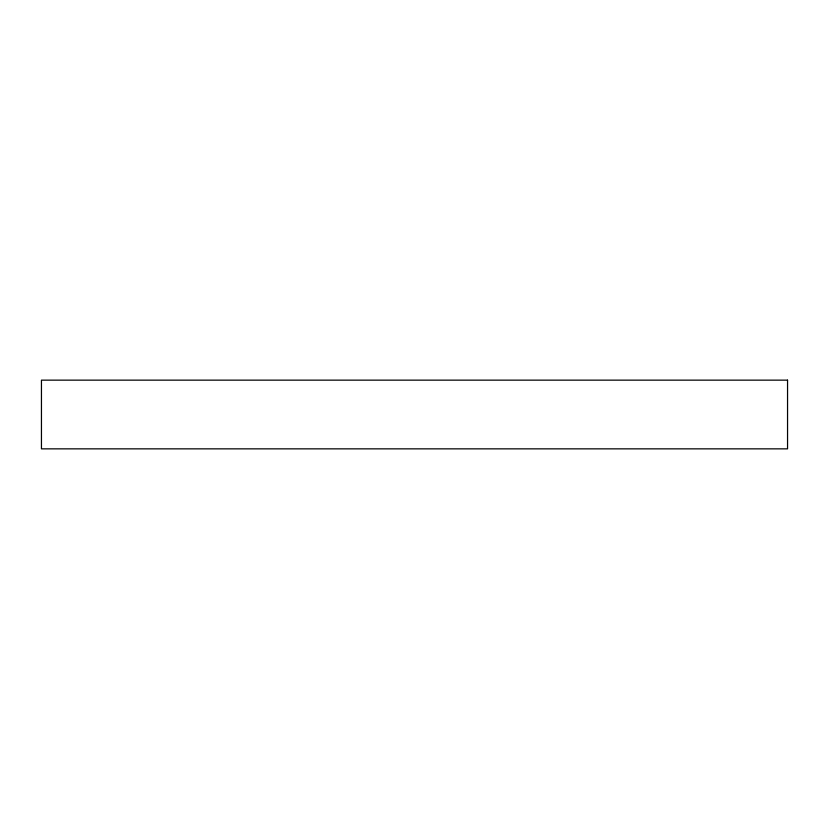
<?xml version="1.0" encoding="UTF-8"?>
<svg xmlns="http://www.w3.org/2000/svg" width="829" height="829" viewBox="0 0 829 829"><rect width="100%" height="100%" fill="white"/><g stroke="black" fill="none" stroke-linecap="round" stroke-linejoin="round"><path stroke-width="1.24" d="M787.55 380.148L41.45 380.148L41.45 448.852L787.55 448.852L787.55 380.148"/></g></svg>
